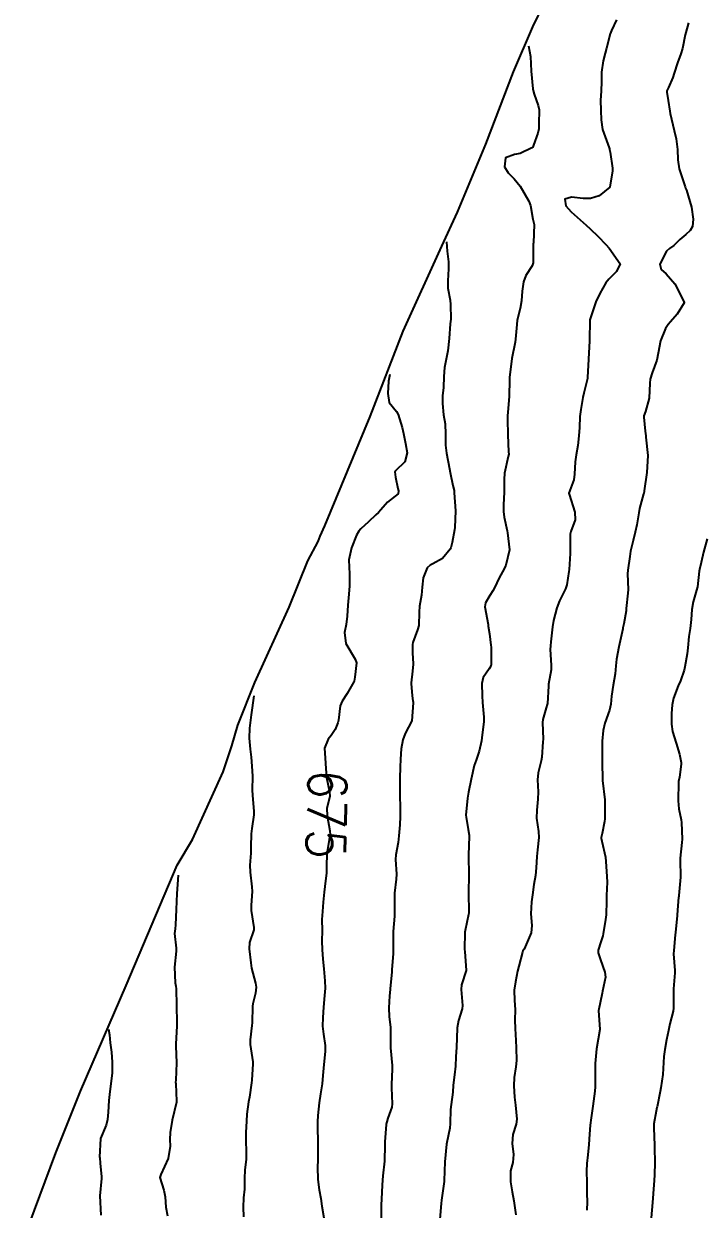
# Model space of a CAD drawing. Header units: metres. Extents: x 292545 to 299085, y 7450245 to 7463078.
# Drawn here: x 296347.9 to 296419, y 7460528.2 to 7460652 of the extents above; entities that cross this region are included whole.
import ezdxf
from ezdxf.enums import TextEntityAlignment as Align

# ---------------------------------------------------------------- set-up
doc = ezdxf.new("R2010")
doc.units = ezdxf.units.M
for name, color, linetype in [('Area', 45, 'Continuous'), ('Cotas', 45, 'Continuous'), ('Curvas de Nivel 1m', 11, 'Continuous'), ('Curvas de Nivel 5m', 15, 'Continuous')]:
    doc.layers.add(name, color=color, linetype=linetype)
doc.styles.add('Style-STANDARD', font='STANDARD.shx')

msp = doc.modelspace()

# ---------------------------------------------------------------- linework, layer by layer
at = {"layer": 'Area'}
msp.add_polyline3d([(296347.95, 7460525.12, 678.47), (296351.29, 7460534.11, 678.14), (296353.87, 7460540.54, 678.76), (296358.65, 7460551.59, 677.34), (296363.97, 7460564.17, 676.8), (296365.56, 7460566.82, 676.41), (296368.79, 7460573.91, 675.87), (296369.67, 7460576.63, 675.68), (296370.32, 7460578.79, 675.63), (296372.09, 7460583.24, 675.55), (296375.66, 7460591.11, 675.83), (296377.6, 7460595.95, 675.1), (296378.69, 7460597.95, 674.93), (296378.9, 7460598.5, 676.73), (296379.4, 7460599.58, 676.79), (296384.14, 7460611, 674.86), (296387.56, 7460619.92, 674.2), (296391.61, 7460628.82, 673.59), (296393.24, 7460632.36, 673.48), (296396.21, 7460639.47, 672.97), (296399.08, 7460647.03, 672.73), (296401.11, 7460651.72, 672.53), (296402.92, 7460655.49, 672.57)], dxfattribs=at)
at = {"layer": 'Curvas de Nivel 1m', "flags": 128}
for points, elevation in [([(296409.85, 7460652.46), (296409.34, 7460651.33), (296409.19, 7460650.97), (296408.79, 7460649.5), (296408.67, 7460648.98), (296408.46, 7460648.15), (296408.29, 7460646.98), (296408.29, 7460646.01), (296408.24, 7460644.99), (296408.18, 7460644.05), (296408.2, 7460642.99), (296408.24, 7460642), (296408.4, 7460640.98), (296409.08, 7460639.07), (296409.12, 7460638.97), (296409.13, 7460638.92), (296409.18, 7460638.64), (296409.44, 7460636.97), (296409.44, 7460636.69), (296409.14, 7460634.97), (296408.05, 7460634.06), (296407.12, 7460633.78), (296406.36, 7460633.77), (296405.13, 7460633.91), (296404.44, 7460633.71), (296404.56, 7460633.03), (296405.11, 7460632.41), (296406.68, 7460631), (296407.09, 7460630.61), (296407.92, 7460629.83), (296408.74, 7460628.98), (296409.07, 7460628.6), (296410.23, 7460626.96), (296409.84, 7460626.16), (296409.03, 7460625.36), (296408.74, 7460624.97), (296408.11, 7460623.88), (296407.69, 7460622.99), (296407.07, 7460621.1), (296407.06, 7460621), (296407.02, 7460619.07), (296407.02, 7460619), (296407.02, 7460618.93), (296406.92, 7460617), (296406.83, 7460615.08), (296406.81, 7460615), (296406.43, 7460613.46), (296406.34, 7460613.01), (296406.11, 7460611.76), (296406.03, 7460611.01), (296405.97, 7460609.88), (296405.91, 7460609.01), (296405.82, 7460608), (296405.65, 7460607.01), (296405.53, 7460606.28), (296405.46, 7460605.01), (296405.39, 7460604.4), (296404.88, 7460603.02), (296404.89, 7460602.89), (296405.49, 7460601.01), (296405.52, 7460600.21), (296405.08, 7460599.02), (296405.01, 7460598.72), (296404.99, 7460597.02), (296404.99, 7460596.72), (296404.9, 7460595.02), (296404.87, 7460594.81), (296404.65, 7460593.44), (296404.52, 7460593.02), (296403.9, 7460591.75), (296403.6, 7460591.04), (296403.28, 7460589.72), (296403.18, 7460589.04), (296403, 7460587.47), (296402.94, 7460587.05), (296402.93, 7460586.69), (296403.03, 7460585.05), (296403.01, 7460584.57), (296402.75, 7460583.05), (296402.73, 7460582.84), (296402.63, 7460581.05), (296402.61, 7460580.94), (296402.5, 7460580.58), (296402.15, 7460579.38), (296402.11, 7460579.05), (296402.18, 7460577.33), (296402.17, 7460577.05), (296402.04, 7460575.44), (296401.98, 7460575.05), (296401.68, 7460573.78), (296401.61, 7460573.06), (296401.65, 7460571.8), (296401.64, 7460571.06), (296401.52, 7460569.91), (296401.5, 7460569.06), (296401.71, 7460567.68), (296401.75, 7460567.06), (296401.6, 7460565.77), (296401.54, 7460565.06), (296401.47, 7460563.88), (296401.38, 7460563.06), (296401.21, 7460562.13), (296401.07, 7460561.06), (296400.98, 7460560.33), (296400.89, 7460559.07), (296401.01, 7460557.85), (296400.94, 7460557.07), (296400.2, 7460555.38), (296400.08, 7460555.19), (296400.03, 7460555.08), (296399.63, 7460553.62), (296399.52, 7460553.09), (296399.29, 7460551.95), (296399.17, 7460551.09), (296399.2, 7460550.02), (296399.25, 7460549.09), (296399.23, 7460547.96), (296399.26, 7460547.09), (296399.33, 7460545.83), (296399.36, 7460545.09), (296399.4, 7460543.74), (296399.35, 7460543.09), (296399.16, 7460541.97), (296399.11, 7460541.09), (296399.19, 7460539.91), (296399.29, 7460539.09), (296399.45, 7460537.62), (296399.38, 7460537.09), (296399.02, 7460536.03), (296398.96, 7460535.09), (296399.09, 7460533.94), (296399.01, 7460533.09), (296398.79, 7460532.22), (296398.77, 7460531.09), (296398.94, 7460530.04), (296399.11, 7460529.09), (296399.33, 7460527.62)], 672), ([(296417.35, 7460652.15), (296417.09, 7460651.13), (296417.03, 7460650.88), (296416.72, 7460649.47), (296416.55, 7460648.89), (296416.22, 7460647.96), (296415.88, 7460646.89), (296415.73, 7460646.44), (296415.26, 7460645.39), (296415.11, 7460645.04), (296415.11, 7460644.9), (296415.24, 7460644.03), (296415.42, 7460642.9), (296415.46, 7460642.67), (296415.87, 7460640.89), (296416.06, 7460640.03), (296416.2, 7460638.89), (296416.24, 7460637.83), (296416.38, 7460636.89), (296417, 7460635.02), (296417.06, 7460634.88), (296417.14, 7460634.66), (296417.69, 7460632.87), (296417.84, 7460631.61), (296417.77, 7460630.87), (296417.54, 7460630.43), (296417.08, 7460630.02), (296416.46, 7460629.5), (296415.82, 7460628.89), (296415.38, 7460628.58), (296415.06, 7460628.27), (296414.36, 7460626.91), (296414.51, 7460626.38), (296415.03, 7460625.92), (296415.92, 7460624.89), (296416.9, 7460622.97), (296416.92, 7460622.88), (296416.17, 7460621.7), (296415.47, 7460620.9), (296415.23, 7460620.63), (296414.97, 7460620.22), (296414.43, 7460618.91), (296414.21, 7460617.64), (296414.06, 7460616.91), (296413.56, 7460615.57), (296413.35, 7460614.92), (296413.32, 7460614.5), (296413.24, 7460612.92), (296412.86, 7460611.54), (296412.7, 7460611.09), (296412.69, 7460610.93), (296412.84, 7460609.49), (296412.9, 7460609), (296412.91, 7460608.93), (296412.92, 7460608.84), (296413.1, 7460606.93), (296413.01, 7460605.15), (296412.98, 7460604.93), (296412.77, 7460603.48), (296412.7, 7460602.99), (296412.68, 7460602.93), (296412.26, 7460601.42), (296412.17, 7460600.94), (296411.96, 7460599.7), (296411.78, 7460598.94), (296411.57, 7460598.07), (296411.32, 7460596.94), (296411.23, 7460596.4), (296411.03, 7460594.95), (296411.01, 7460594.6), (296411.05, 7460592.95), (296411.04, 7460592.55), (296410.87, 7460590.95), (296410.84, 7460590.72), (296410.6, 7460589.35), (296410.52, 7460588.95), (296410.49, 7460588.85), (296410.1, 7460586.96), (296409.83, 7460585.68), (296409.76, 7460584.96), (296409.7, 7460584.13), (296409.51, 7460582.97), (296409.33, 7460581.79), (296409.27, 7460580.97), (296409.13, 7460580.33), (296408.64, 7460578.98), (296408.47, 7460578.22), (296408.35, 7460577.09), (296408.34, 7460576.98), (296408.35, 7460575.05), (296408.36, 7460574.98), (296408.4, 7460572.98), (296408.62, 7460570.98), (296408.64, 7460570.72), (296408.63, 7460568.98), (296408.6, 7460568.73), (296408.34, 7460567.47), (296408.26, 7460567.05), (296408.26, 7460566.98), (296408.33, 7460566.66), (296408.69, 7460564.98), (296408.73, 7460564.55), (296408.83, 7460562.97), (296408.86, 7460562.39), (296408.81, 7460560.97), (296408.79, 7460560.44), (296408.76, 7460558.97), (296408.71, 7460558.49), (296408.45, 7460556.98), (296408.41, 7460556.78), (296408.2, 7460556.13), (296407.92, 7460555.26), (296407.92, 7460554.98), (296408.18, 7460554.28), (296408.64, 7460552.98), (296408.68, 7460552.46), (296408.38, 7460550.98), (296408.34, 7460550.78), (296408.13, 7460549.79), (296407.99, 7460549.11), (296407.98, 7460548.98), (296408.09, 7460546.98), (296407.75, 7460544.98), (296407.61, 7460543.43), (296407.61, 7460542.99), (296407.62, 7460542.57), (296407.62, 7460540.99), (296407.58, 7460540.55), (296407.39, 7460538.99), (296407.2, 7460537.77), (296407.09, 7460536.99), (296407.03, 7460536.06), (296406.96, 7460534.99), (296406.84, 7460533.9), (296406.76, 7460533), (296406.73, 7460532.18), (296406.75, 7460531), (296406.76, 7460529.86), (296406.77, 7460529), (296406.76, 7460528.11)], 671), ([(296400.65, 7460649.74), (296400.85, 7460648.62), (296400.92, 7460647.07), (296401.1, 7460645.24), (296401.13, 7460645.07), (296401.26, 7460644.68), (296401.67, 7460643.5), (296401.76, 7460643.06), (296401.75, 7460641.6), (296401.73, 7460641.06), (296401.64, 7460640.62), (296401.19, 7460639.36), (296401.1, 7460639.15), (296401.02, 7460639.07), (296399.77, 7460638.49), (296399.18, 7460638.37), (296398.25, 7460638.02), (296398.16, 7460637.1), (296398.54, 7460636.48), (296399.15, 7460635.85), (296399.77, 7460635.08), (296400.69, 7460633.5), (296400.86, 7460633.07), (296401.1, 7460631.64), (296401.22, 7460631.2), (296401.25, 7460631.07), (296401.18, 7460629.17), (296401.16, 7460629.07), (296401.15, 7460628.99), (296401.14, 7460627.07), (296401.04, 7460626.77), (296400.37, 7460625.73), (296400.15, 7460625.08), (296400, 7460624.09), (296399.91, 7460623.08), (296399.77, 7460622.3), (296399.49, 7460621.08), (296399.43, 7460620.63), (296399.31, 7460619.09), (296399.27, 7460618.77), (296398.92, 7460617.09), (296398.69, 7460615.09), (296398.68, 7460614.88), (296398.63, 7460613.09), (296398.49, 7460611.46), (296398.47, 7460611.1), (296398.47, 7460610.72), (296398.5, 7460609.1), (296398.58, 7460607.32), (296398.59, 7460607.09), (296398.54, 7460606.84), (296398.16, 7460605.1), (296398.1, 7460604.43), (296398.11, 7460603.1), (296398.05, 7460601.79), (296398.03, 7460601.1), (296398.12, 7460600.49), (296398.43, 7460599.09), (296398.47, 7460598.86), (296398.69, 7460597.1), (296398.29, 7460595.49), (296398.12, 7460595.11), (296397.59, 7460594.18), (296397.09, 7460593.12), (296396.94, 7460592.81), (296396.63, 7460592.31), (296396.18, 7460591.56), (296396.09, 7460591.13), (296396.43, 7460589.29), (296396.46, 7460589.12), (296396.59, 7460588.33), (296396.74, 7460587.12), (296396.75, 7460586.94), (296396.75, 7460585.12), (296396.72, 7460584.94), (296396.54, 7460584.67), (296395.91, 7460583.75), (296395.77, 7460583.13), (296395.81, 7460581.83), (296395.86, 7460581.13), (296395.99, 7460579.62), (296395.98, 7460579.12), (296395.82, 7460577.76), (296395.74, 7460577.13), (296395.5, 7460576.07), (296395.19, 7460575.13), (296395, 7460574.56), (296394.67, 7460573.14), (296394.39, 7460571.79), (296394.29, 7460571.15), (296394.13, 7460569.38), (296394.14, 7460569.15), (296394.34, 7460567.88), (296394.45, 7460567.27), (296394.46, 7460567.15), (296394.38, 7460565.22), (296394.38, 7460565.15), (296394.38, 7460565.08), (296394.44, 7460563.15), (296394.4, 7460561.28), (296394.4, 7460561.15), (296394.44, 7460559.34), (296394.43, 7460559.15), (296394.4, 7460558.99), (296394.23, 7460558.18), (296394.05, 7460557.32), (296394.02, 7460557.15), (296393.99, 7460555.35), (296394, 7460555.15), (296394.16, 7460553.15), (296393.65, 7460551.66), (296393.61, 7460551.16), (296393.78, 7460549.5), (296393.74, 7460549.15), (296393.33, 7460547.93), (296393.2, 7460547.16), (296393.16, 7460546.08), (296393.13, 7460545.16), (296393.08, 7460544.14), (296393.02, 7460543.16), (296392.93, 7460542.27), (296392.8, 7460541.16), (296392.74, 7460540.44), (296392.57, 7460539.16), (296392.52, 7460538.64), (296392.49, 7460537.16), (296392.44, 7460536.7), (296392.13, 7460535.17), (296392.1, 7460535.02), (296391.93, 7460533.17), (296391.85, 7460531.23), (296391.85, 7460531.17), (296391.84, 7460531.11), (296391.57, 7460529.17), (296391.54, 7460528.83), (296391.4, 7460527.18)], 673), ([(296392.1, 7460629.25), (296392.18, 7460628.29), (296392.29, 7460627.17), (296392.31, 7460626.45), (296392.23, 7460625.17), (296392.25, 7460624.41), (296392.46, 7460623.17), (296392.52, 7460622.7), (296392.53, 7460621.17), (296392.49, 7460620.69), (296392.36, 7460619.17), (296392.22, 7460617.88), (296392.09, 7460617.17), (296391.88, 7460616.15), (296391.83, 7460615.18), (296391.77, 7460614.06), (296391.68, 7460613.18), (296391.66, 7460612.39), (296391.79, 7460611.18), (296391.94, 7460610.26), (296391.99, 7460609.18), (296391.99, 7460608.01), (296392.09, 7460607.18), (296392.42, 7460605.54), (296392.49, 7460605.17), (296392.77, 7460603.81), (296392.88, 7460603.28), (296392.88, 7460603.17), (296392.89, 7460603.04), (296393.03, 7460601.17), (296392.97, 7460599.42), (296392.94, 7460599.17), (296392.7, 7460597.84), (296392.56, 7460597.31), (296392.49, 7460597.17), (296391.69, 7460596.17), (296390.67, 7460595.61), (296390.38, 7460595.48), (296390.08, 7460595.2), (296389.67, 7460594.18), (296389.57, 7460593.2), (296389.48, 7460592.36), (296389.26, 7460591.2), (296389.24, 7460590.58), (296389.19, 7460589.2), (296389.06, 7460588.73), (296388.58, 7460587.42), (296388.54, 7460587.21), (296388.56, 7460586.31), (296388.62, 7460585.21), (296388.62, 7460585.13), (296388.53, 7460584.42), (296388.41, 7460583.21), (296388.4, 7460583.09), (296388.51, 7460581.86), (296388.58, 7460581.3), (296388.6, 7460581.22), (296388.6, 7460581.12), (296388.47, 7460579.22), (296387.79, 7460577.9), (296387.55, 7460577.23), (296387.37, 7460576.3), (296387.3, 7460575.23), (296387.27, 7460574.38), (296387.22, 7460573.23), (296387.21, 7460572.41), (296387.22, 7460571.23), (296387.24, 7460570.37), (296387.27, 7460569.23), (296387.21, 7460568.37), (296387.11, 7460567.23), (296387.04, 7460566.52), (296386.81, 7460565.24), (296386.78, 7460564.76), (296386.86, 7460563.23), (296386.83, 7460562.68), (296386.66, 7460561.24), (296386.65, 7460560.85), (296386.67, 7460559.24), (296386.65, 7460558.82), (296386.51, 7460557.24), (296386.51, 7460556.94), (296386.54, 7460555.24), (296386.54, 7460554.89), (296386.4, 7460553.24), (296386.38, 7460553.02), (296386.22, 7460551.24), (296386.21, 7460551.17), (296386.14, 7460550.51), (296386.06, 7460549.24), (296386.11, 7460548.3), (296386.24, 7460547.24), (296386.24, 7460547.09), (296386.23, 7460545.24), (296386.23, 7460545.08), (296386.42, 7460543.24), (296386.43, 7460542.86), (296386.36, 7460541.24), (296386.36, 7460540.9), (296386.42, 7460539.24), (296386.37, 7460538.86), (296385.98, 7460537.72), (296385.86, 7460537.36), (296385.83, 7460537.24), (296385.81, 7460537.08), (296385.65, 7460535.24), (296385.65, 7460534.95), (296385.63, 7460533.24), (296385.45, 7460531.71), (296385.4, 7460531.25), (296385.37, 7460530.72), (296385.3, 7460529.25), (296385.28, 7460528.66), (296385.26, 7460527.25)], 674), ([(296371.98, 7460581.83), (296371.71, 7460579.87), (296371.51, 7460578.46), (296371.48, 7460577.42), (296371.6, 7460576.26), (296371.7, 7460575.42), (296371.81, 7460574.01), (296371.83, 7460573.42), (296371.8, 7460572.01), (296371.82, 7460571.42), (296371.98, 7460569.8), (296371.97, 7460569.41), (296371.76, 7460568), (296371.7, 7460567.42), (296371.67, 7460566.07), (296371.65, 7460565.42), (296371.56, 7460564.15), (296371.61, 7460563.42), (296371.78, 7460561.9), (296371.79, 7460561.41), (296371.69, 7460559.97), (296371.71, 7460559.42), (296371.99, 7460557.64), (296371.97, 7460557.41), (296371.53, 7460556.09), (296371.49, 7460555.42), (296371.65, 7460553.95), (296371.74, 7460553.41), (296372.15, 7460551.84), (296372.21, 7460551.41), (296372.14, 7460550.8), (296371.88, 7460549.66), (296371.85, 7460549.41), (296371.81, 7460547.7), (296371.78, 7460547.41), (296371.58, 7460545.92), (296371.58, 7460545.41), (296371.86, 7460543.61), (296371.87, 7460543.41), (296371.76, 7460541.68), (296371.74, 7460541.41), (296371.52, 7460539.91), (296371.43, 7460539.42), (296371.26, 7460538.14), (296371.22, 7460537.42), (296371.14, 7460536.24), (296371.14, 7460535.42), (296371.19, 7460534.16), (296371.16, 7460533.42), (296371.02, 7460532.32), (296371, 7460531.42), (296370.99, 7460530.32), (296370.91, 7460529.42), (296370.87, 7460528.42), (296370.89, 7460527.42)], 676), ([(296364.08, 7460563.1), (296363.94, 7460561.18), (296363.86, 7460559.51), (296363.8, 7460557.92), (296363.75, 7460557.51), (296363.7, 7460557), (296363.86, 7460555.5), (296363.86, 7460555.17), (296363.7, 7460553.51), (296363.77, 7460551.88), (296363.84, 7460551.5), (296363.87, 7460551.23), (296363.89, 7460549.5), (296363.92, 7460547.68), (296363.92, 7460547.5), (296363.92, 7460547.33), (296363.83, 7460545.5), (296363.83, 7460545.26), (296363.89, 7460543.5), (296363.82, 7460541.71), (296363.81, 7460541.5), (296363.82, 7460541.3), (296363.91, 7460539.5), (296363.9, 7460539.4), (296363.46, 7460537.51), (296363.24, 7460536.24), (296363.22, 7460535.51), (296363.24, 7460534.8), (296363.03, 7460533.51), (296362.25, 7460531.85), (296362.17, 7460531.53), (296362.57, 7460530.2), (296362.71, 7460529.52), (296362.78, 7460528.43), (296362.95, 7460527.51)], 677), ([(296356.81, 7460547.03), (296356.92, 7460546.42), (296356.97, 7460545.59), (296357.1, 7460544.62), (296357.2, 7460543.58), (296357.17, 7460542.45), (296357.09, 7460541.58), (296356.93, 7460540.5), (296356.82, 7460539.59), (296356.77, 7460538.37), (296356.7, 7460537.59), (296356.56, 7460537.01), (296355.95, 7460535.6), (296355.87, 7460533.66), (296355.88, 7460533.6), (296355.93, 7460533.04), (296356.08, 7460531.6), (296356.07, 7460531.44), (296355.88, 7460529.6), (296355.99, 7460527.6)], 678)]:
    msp.add_lwpolyline(points, dxfattribs=dict(at, elevation=elevation))
at = {"layer": 'Curvas de Nivel 5m', "flags": 128}
for points, elevation in [([(296386.16, 7460615.4), (296386.05, 7460614.72), (296385.96, 7460613.42), (296386.1, 7460612.48), (296386.86, 7460611.55), (296387.04, 7460611.24), (296387.48, 7460609.87), (296387.61, 7460609.23), (296387.81, 7460608.21), (296387.99, 7460607.22), (296387.73, 7460606.29), (296386.78, 7460605.35), (296386.72, 7460605.3), (296386.69, 7460605.24), (296386.78, 7460604.67), (296387.03, 7460603.5), (296387.08, 7460603.24), (296387.04, 7460602.95), (296386.75, 7460602.68), (296385.92, 7460602.07), (296385.23, 7460601.25), (296385, 7460600.99), (296384.73, 7460600.75), (296383.96, 7460600.03), (296383.14, 7460599.28), (296382.95, 7460599.04), (296382.71, 7460598.61), (296382.16, 7460597.29), (296381.91, 7460596.05), (296381.93, 7460595.29), (296381.97, 7460594.6), (296381.95, 7460593.3), (296381.87, 7460592.06), (296381.8, 7460591.3), (296381.73, 7460590.17), (296381.61, 7460589.3), (296381.44, 7460588.44), (296381.59, 7460587.3), (296382.55, 7460585.68), (296382.69, 7460585.29), (296382.53, 7460583.79), (296382.44, 7460583.37), (296382.41, 7460583.29), (296381.73, 7460582.08), (296381.2, 7460581.3), (296381, 7460580.8), (296380.81, 7460579.31), (296380.75, 7460579.03), (296380.46, 7460578.34), (296380.06, 7460577.71), (296379.75, 7460577.32), (296379.37, 7460576.39), (296379.41, 7460575.32), (296379.48, 7460574.25), (296379.55, 7460573.32), (296379.89, 7460571.81), (296379.9, 7460571.31), (296379.59, 7460570.09), (296379.64, 7460569.32), (296379.92, 7460567.74), (296379.93, 7460567.31), (296379.84, 7460566.83), (296379.6, 7460565.32), (296379.57, 7460564.04), (296379.56, 7460563.32), (296379.45, 7460562.5), (296379.32, 7460561.32), (296379.23, 7460560.3), (296379.13, 7460559.33), (296379.09, 7460558.47), (296379.1, 7460557.33), (296379.09, 7460556.22), (296379.11, 7460555.33), (296379.19, 7460554.33), (296379.29, 7460553.32), (296379.39, 7460552.08), (296379.41, 7460551.32), (296379.36, 7460550.55), (296379.25, 7460549.32), (296379.18, 7460548.25), (296379.16, 7460547.32), (296379.26, 7460546.5), (296379.44, 7460545.32), (296379.44, 7460544.69), (296379.3, 7460543.32), (296379.19, 7460542.17), (296379.1, 7460541.32), (296378.95, 7460540.27), (296378.81, 7460539.33), (296378.65, 7460537.99), (296378.61, 7460537.33), (296378.61, 7460536.69), (296378.67, 7460535.33), (296378.67, 7460534.06), (296378.66, 7460533.33), (296378.64, 7460532.61), (296378.67, 7460531.33), (296378.8, 7460530.23), (296378.98, 7460529.32), (296379.09, 7460528.54), (296379.28, 7460527.33)], 675), ([(296419.33, 7460598.23), (296418.94, 7460596.86), (296418.67, 7460595.78), (296418.5, 7460595.03), (296418.47, 7460594.86), (296418.29, 7460593.22), (296418.2, 7460592.86), (296417.85, 7460591.65), (296417.72, 7460590.87), (296417.65, 7460589.82), (296417.55, 7460588.87), (296417.41, 7460588.04), (296417.28, 7460586.87), (296417.22, 7460586.22), (296416.99, 7460584.88), (296416.91, 7460584.51), (296416.53, 7460583.42), (296416.3, 7460582.88), (296415.81, 7460581.59), (296415.66, 7460580.89), (296415.6, 7460580.01), (296415.6, 7460578.89), (296415.7, 7460578.12), (296416.09, 7460576.89), (296416.44, 7460575.75), (296416.6, 7460574.88), (296416.61, 7460574.69), (296416.41, 7460573.34), (296416.33, 7460572.88), (296416.33, 7460572.81), (296416.28, 7460570.88), (296416.37, 7460570.02), (296416.6, 7460568.88), (296416.63, 7460568.6), (296416.7, 7460566.88), (296416.68, 7460566.52), (296416.5, 7460564.88), (296416.49, 7460564.7), (296416.54, 7460562.89), (296416.36, 7460560.98), (296416.34, 7460560.89), (296416.33, 7460560.82), (296416.25, 7460559.89), (296416.18, 7460558.95), (296416.17, 7460558.89), (296415.99, 7460557.12), (296415.98, 7460556.89), (296415.84, 7460555.25), (296415.81, 7460554.89), (296415.92, 7460553.14), (296415.92, 7460552.89), (296415.8, 7460551.24), (296415.78, 7460550.89), (296415.79, 7460549.23), (296415.76, 7460548.89), (296415.43, 7460547.57), (296415.28, 7460546.9), (296415.08, 7460545.9), (296414.89, 7460544.9), (296414.8, 7460544.16), (296414.73, 7460542.9), (296414.67, 7460542.28), (296414.48, 7460540.91), (296414.41, 7460540.51), (296414.08, 7460538.91), (296414.07, 7460538.85), (296414, 7460538.47), (296413.76, 7460537.13), (296413.73, 7460536.91), (296413.74, 7460536.68), (296413.83, 7460534.91), (296413.83, 7460534.79), (296413.84, 7460532.91), (296413.77, 7460531.05), (296413.76, 7460530.91), (296413.75, 7460530.76), (296413.61, 7460528.91), (296413.47, 7460527.3)], 670)]:
    msp.add_lwpolyline(points, dxfattribs=dict(at, elevation=elevation))

# ---------------------------------------------------------------- texts
at = {"layer": 'Cotas', "style": 'Style-STANDARD'}
msp.add_text('675', height=4, rotation=268.4158, dxfattribs=at).set_placement((296379.57, 7460569.47, 675), align=Align.MIDDLE_CENTER)

doc.saveas('drawing.dxf')
